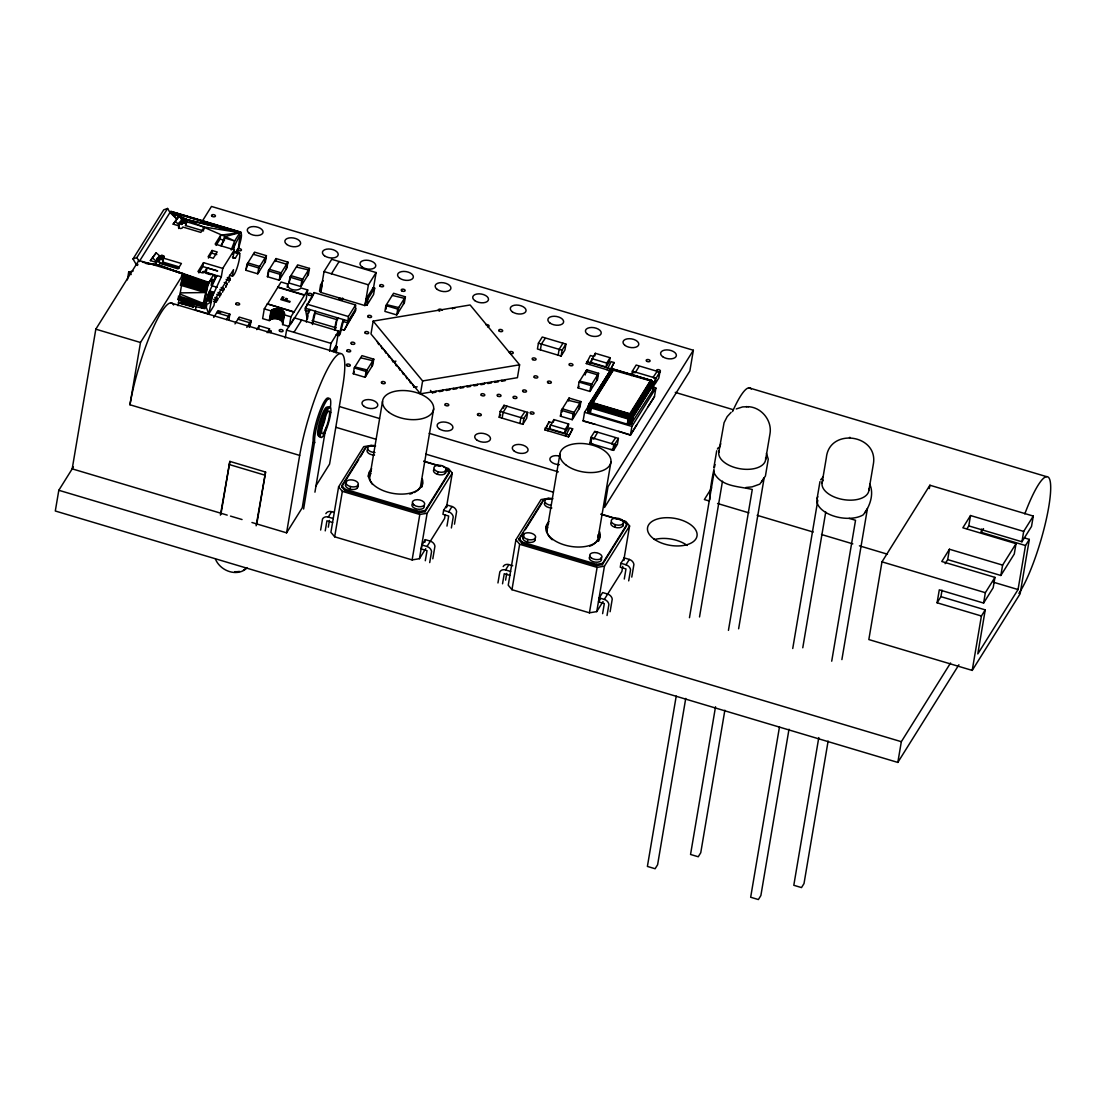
<?xml version="1.0" encoding="UTF-8"?>
<svg xmlns="http://www.w3.org/2000/svg" width="1106" height="1106" viewBox="0 0 1106 1106"><rect width="100%" height="100%" fill="white"/><g stroke="black" fill="none" stroke-linecap="round" stroke-linejoin="round"><path stroke-width="1.5" d="M214.274 280.025C206.269 276.182 205.785 302.837 203.075 306.777L201.845 307.993L203.504 308.021L203.283 303.39L207.43 285.044L213.596 274.634L215.642 275.518L214.274 280.025L211.163 279.099M307.219 319.205L305.284 308.187L314.09 292.592L355.579 304.966L348.362 316.51L347.851 322.924L344.201 330.238L340.994 329.284M627.143 424.11L629.577 414.114L650.397 380.782C654.793 379.524 654.268 388.261 652.734 390.335L631.014 424.096L627.143 424.11L590.286 413.105L588.157 411.93L587.742 410.036M653.591 385.206L653.079 382.814L650.397 380.782L611.162 369.625L588.516 406.026L591.157 407.962L628.014 418.967L631.885 418.967L653.826 383.893M652.734 390.335L653.66 382.953L650.397 380.782L650.936 380.257L651.641 381.363L630.475 414.639L592.069 403.414L591.613 402.543L612.6 369.321L613.526 369.777L592.705 403.109L590.286 413.105M653.162 381.957L653.701 384.072M269.297 320.602L270.942 310.869C274.385 306.943 285.21 308.837 284.256 314.837L290.906 316.828L294.03 311.837L267.403 303.887L264.279 308.878L262.634 318.611L269.297 320.602C272.74 316.675 283.565 318.556 282.611 324.57L289.26 326.56L290.906 316.828M632.12 423.28L632.964 416.948L630.434 413.962L592.927 402.722L589.733 403.317L588.42 405.625M652.886 389.976L651.904 388.095M653.466 382.427L652.637 388.828M653.743 383.312L631.941 418.358L628.139 418.358L589.166 406.206L589.235 404.036L592.927 402.722L590.825 406.51L589.65 412.884M651.171 381.128L651.047 380.298L614.065 369.252C611.95 368.022 607.153 373.787 610.678 370.123C615.627 369.694 613.291 368.713 610 370.455M203.559 230.933L185.504 225.541C188.048 223.108 182.158 221.642 181.813 224.435L178.412 223.426L182.504 219.472L178.978 216.375L173.158 224.145L179.103 225.914L178.674 228.513M240.997 232.343L170.711 211.536L176.518 218.767L169.951 212.49L167.6 208.453L136.881 257.56L139.232 261.597L170.352 211.91L186.209 219.486L186.167 221.656L204.209 227.034L239.878 232.661C244.136 232.523 238.702 246.209 238.066 250.841L240.03 235.205M73.383 466.967L58.812 490.276L55.3 511L897.823 762.421L958.916 664.747M178.066 305.74L183.485 273.763L138.817 260.435L95.821 329.173L72.194 468.861L227.214 515.12M127.37 279.859L128.683 272.076L133.149 271.039M251.947 522.502L286.578 532.829L299.671 455.409L129.955 404.768L140.49 342.501L183.485 273.763M155.877 264.97L156.305 262.371L150.361 260.601L156.181 252.832L159.693 255.915L155.476 262.122M156.748 260.214L159.015 260.892C155.6 255.845 165.969 253.205 163.37 258.099L181.412 263.491L178.052 268.869L160.011 263.477C159.181 266.394 153.872 264.776 156.762 261.528L179.131 268.205M159.015 260.892L160.398 255.887M159.734 259.786L160.564 255.763M159.9 259.647L160.785 255.652M160.121 259.537L161.034 255.569M160.37 259.454L161.31 255.514M160.647 259.412L161.614 255.486M160.951 259.385L161.932 255.5M161.269 259.385L162.25 255.527M163.37 260.518L161.905 259.481L162.568 255.597M162.209 259.578L162.872 255.68M162.499 259.689L163.149 255.804M162.748 259.827L163.412 255.942M179.117 266.892L162.706 261.998L163.633 256.094M163.149 260.159L163.812 256.26M163.951 256.44L162.706 261.998M181.813 224.435L182.476 220.55L185.048 219.071L239.878 232.661L234.652 240.956L231.237 249.984M182.531 223.329L183.195 219.444M182.711 223.205L183.361 219.306M182.919 223.094L183.582 219.195M183.167 223.011L183.831 219.112L170.352 211.91L239.878 232.661L225.14 236.518L186.209 219.486L185.559 223.371M183.444 222.956L184.108 219.057L170.352 211.91L185.67 219.237L185.006 223.122M183.748 222.928L184.412 219.029L170.352 211.91L185.366 219.14L184.702 223.025M184.066 222.928L184.73 219.043L170.352 211.91L185.048 219.071L184.384 222.97M185.296 223.232L185.96 219.347M185.78 223.536L186.43 219.638M185.504 225.541L186.61 219.804M186.167 224.062L186.748 219.983M186.181 224.421L186.859 220.357M203.781 229.633L204.209 227.034L200.85 232.412L182.808 227.02C182.462 229.813 176.573 228.348 179.103 225.914M196.135 306.058L195.472 309.957L208.785 313.924L213.942 305.671L215.048 299.187L233.518 269.643L232.426 276.127L229.467 275.242M198.886 272.919L202.868 266.56L203.518 262.661L222.748 268.399L234.375 249.832L215.145 244.094L220.702 235.191L239.878 232.661L186.209 219.486M202.868 266.56L217.661 270.97L206.988 267.859L206.075 273.306L210.638 274.675M208.453 258.085L211.605 253.053L212.034 250.454L217.218 252.002L213.278 258.292L208.108 256.744L212.034 250.454M206.905 288.168L203.532 307.924L201.845 307.993M206.366 306.044L204.486 302.436L208.785 313.924L212.283 296.615L221.324 276.832L216.887 275.518L208.274 294.058L205.011 308.712L178.481 302.726L193.757 306.459L189.541 304.122M212.076 279.942L211.149 285.389L216.887 275.518M216.071 245.435L220.053 239.09L220.702 235.191M224.712 239.103L225.14 236.518L234.652 240.956L224.297 237.873L221.283 245.878M214.854 297.473L217.813 298.357L216.278 302.228L213.403 301.371M217.481 300.307L217.813 298.357M221.324 276.832L222.748 268.399M219.403 297.238L220.924 293.38L217.965 292.496M220.606 295.316L220.924 293.38M222.513 292.247L224.048 288.389L221.089 287.505M223.716 290.325L224.048 288.389M227.172 283.399L225.638 287.256L227.172 283.399L224.214 282.514M233.905 249.016L234.831 243.569M228.762 282.279L230.283 278.408L227.324 277.523M234.375 249.832L232.937 258.265L235.384 258.14C244.772 240.472 237.002 275.2 232.426 276.127M229.965 280.357L230.283 278.408M228.859 320.007L229.841 314.173L218.006 310.634L213.762 317.436M245.919 270.279L246.901 264.431L254.587 252.154L266.422 255.693L265.426 261.528L257.753 273.804L245.919 270.279L247.868 262.896L259.703 266.435L258.873 268.233M257.753 273.804L258.735 267.97L266.422 255.693M258.707 272.27L258.099 272.767M250.094 326.464L251.076 320.629L239.242 317.09L234.997 323.892M220.412 515.133L229.854 461.396L265.578 472.055L256.661 524.783M220.937 514.124L229.854 461.396M264.472 263.062L266.062 256.716L265.343 257.878L253.509 254.339L254.228 253.191M258.749 328.371L259.177 325.772L269.532 328.869L268.882 332.754M267.403 276.694L268.399 270.846L276.071 258.569L287.906 262.108L286.924 267.942L279.237 280.219L267.403 276.694L268.371 275.159M267.348 304.219L281.09 282.016L287.74 284.007C286.786 290.021 297.611 291.901 301.053 287.989L307.717 289.966L293.975 312.169L267.403 303.887M275.588 261.486L276.071 258.569M269.767 320.035L271.412 310.302M270.431 319.537L272.076 309.804M271.274 319.136L272.919 309.404M272.242 318.846L273.887 309.113M279.237 280.219L280.233 274.385L287.906 262.108M270.735 332.616L271.053 330.666L270.099 332.215M273.334 318.666L274.979 308.933M280.205 278.684L279.597 279.182L281.187 272.85L269.352 269.311L267.763 275.657L268.481 274.509M274.495 318.597L276.141 308.878M275.712 318.666L277.357 308.933M276.929 318.846L278.574 309.113M285.97 269.477L287.56 263.131L286.841 264.293L275.007 260.753L275.726 259.606M278.118 319.136L279.763 309.404M279.237 319.523L280.883 309.804M280.26 320.021L281.906 310.288M281.145 320.588L282.79 310.855M287.187 287.256L287.74 284.007M281.892 321.21L283.537 311.491M282.445 321.887L284.09 312.155M288.97 282.998L289.952 277.164L297.638 264.887L309.473 268.412L308.477 274.26L300.804 286.537L288.97 282.998L290.919 275.629L302.754 279.168L301.758 285.002M282.79 322.579L284.449 312.846M282.611 324.57L284.588 313.537M296.56 267.071L308.505 269.947L307.523 275.795M285.224 338.09L286.578 330.113L294.251 317.837L338.63 331.081L335.934 347.049M256.136 525.792L265.578 472.055M300.804 286.537L301.786 280.703L309.473 268.412M307.717 289.966L306.072 299.698L290.823 324.058M307.427 318.901L307.952 315.818M312.445 324.542L315.639 311.27L314.989 312.307A3.926 0.719 -73.4 0 0 313.482 316.758L312.348 323.45M320.616 284.767L319.537 291.127L321.017 291.569L322.095 285.21L320.616 284.767L323.132 280.744M365.395 304.814L366.874 305.256L373.593 294.5L374.671 288.154L373.192 287.712L366.473 298.454L364.911 305.574L320.533 292.33L324.044 271.578L331.731 259.302L376.109 272.546L373.137 290.104M328.731 398.713A24.028 4.424 -73.4 0 0 319.358 412.455A24.028 4.424 -73.4 0 0 313.136 441.142L302.27 507.737L286.578 532.829M329.602 351.335L330.957 343.358L338.63 331.081M303.625 509.009L314.616 441.584A24.028 4.424 -73.4 0 1 323.643 406.096A24.028 4.424 -73.4 0 1 330.265 408.073M335.173 349.427L335.712 346.247L337.192 346.69L336.127 353.049M339.127 335.56L341.588 325.15A3.926 0.719 -73.4 0 1 343.095 320.699L343.745 319.662L340.192 333.791L339.127 335.56L336.169 334.676M314.934 492.17L325.869 427.524M344.201 330.238L355.524 310.648L355.579 304.966M320.643 530.05L322.51 519.004A5.793 4.728 32 0 1 328.261 517.041L333.335 518.548M325.233 530.866L326.934 520.788L332.657 522.502M353.284 373.759L354.266 367.925L361.952 355.648L373.787 359.174L372.791 365.021L365.118 377.298L353.284 373.759L354.349 371.575M364.911 305.574L368.422 284.823L376.109 272.546M355.123 367.04L367.068 369.929L366.072 375.764M328.302 527.189L329.436 520.47M366.874 305.256L367.952 298.897L374.671 288.154M374.367 446.409L371.077 445.428L363.75 446.644L338.602 486.834L330.915 532.276L334.662 536.797L412.123 559.913L419.45 558.696L425.741 548.645M360.874 357.832L372.819 360.708L371.837 366.556M372.653 290.892L373.192 287.712M446.23 469.442L446.437 468.17L449.423 471.778L449.216 473.05L425.036 511.705L419.188 512.686L344.657 490.442L341.685 486.847L341.892 485.562L366.072 446.907L371.906 445.939M334.662 536.797L342.348 491.354L338.602 486.834M344.657 490.442L344.878 489.17L341.892 485.562M345.487 485.23L346.772 481.013A6.263 3.429 9.6 0 1 353.768 480.253A6.263 3.429 9.6 0 1 358.33 484.138L357.044 488.354A6.263 3.429 9.6 0 1 350.049 489.129A6.263 3.429 9.6 0 1 345.487 485.23L346.247 481.635M373.164 321.113L370.98 333.984L420.446 393.819L517.428 377.685L519.599 364.814L470.133 304.98L373.164 321.113L422.616 380.948L420.446 393.819M365.118 377.298L366.1 371.464L373.787 359.174M350.049 489.129L350.491 486.529A6.263 3.429 9.6 0 1 345.915 482.645M377.16 341.464L378.764 344.574L378.929 343.607M385.883 305.56L384.902 311.408L396.736 314.934L404.409 302.657L405.404 296.823L393.57 293.284L385.883 305.56L397.718 309.099L405.404 296.823M385.966 309.224L386.478 306.196M386.741 304.675L398.685 307.565L397.69 313.399M380.699 345.736L382.303 348.846L382.469 347.878M366.072 446.907L360.487 456.778M392.492 295.468L404.437 298.357L403.455 304.191M384.238 350.008L385.828 353.118L385.994 352.15M387.764 354.293L389.367 357.39L389.533 356.422M396.736 314.934L397.718 309.099M382.538 401.354L369.763 476.893A25.853 14.115 9.6 0 0 372.515 484.442M391.303 358.565L392.906 361.676L395.948 361.164M392.906 361.676L393.059 360.694M394.828 362.837L396.432 365.948L396.598 364.966M398.367 367.109L399.971 370.22L400.137 369.252M401.893 371.381L403.496 374.492L403.662 373.524M405.432 375.653L407.036 378.764L407.202 377.796M408.957 379.925L410.561 383.035L410.727 382.068M412.497 384.211L414.1 387.321L417.142 386.81M414.1 387.321L414.266 386.34M436.027 391.234L435.861 392.201L432.405 392.782L432.57 391.8M433.663 408.847L420.874 484.4A25.853 14.115 9.6 0 1 420.266 486.792M439.497 390.653L439.331 391.621L442.787 391.054L442.953 390.072M419.188 512.686L419.395 511.401L425.243 510.433L449.423 471.778M412.123 559.913L419.81 514.47L427.137 513.253L452.271 473.064L448.538 468.543L443.589 467.064M425.036 511.705L425.243 510.433M446.423 389.506L446.257 390.473L449.727 389.893L449.879 388.925M419.45 558.696L427.137 513.253M432.805 558.82L434.935 546.198A5.793 4.728 32 0 0 430.358 541.152L425.298 539.645L421.953 544.995L421.275 548.949L427.013 550.65L425.298 560.742M424.856 542.272L425.298 539.645M437.437 474.322L437.865 471.737M453.349 388.344L453.184 389.326L456.654 388.745L456.806 387.764M429.709 562.595L431.575 551.562A5.793 4.728 32 0 0 427.013 546.502L421.953 544.995M445.428 473.257L445.87 470.658M460.276 387.197L460.11 388.165L463.58 387.584L463.746 386.616M454.469 524.175L456.598 511.566A5.793 4.728 32 0 0 452.022 506.507L446.962 505L443.617 510.364L442.939 514.304L448.677 516.018L446.962 526.097M445.151 515.133L444.584 518.507L427.013 546.502M446.575 506.728L452.271 473.064M446.52 507.64L446.962 505M467.202 386.035L467.036 387.017L470.506 386.436L470.672 385.469M474.128 384.888L473.962 385.856L477.433 385.289L477.598 384.307M451.372 527.963L453.239 516.917A5.793 4.728 32 0 0 448.677 511.871L443.617 510.364M481.055 383.741L480.889 384.708L484.359 384.128L484.525 383.16M487.981 382.579L487.815 383.561L491.285 382.98L491.451 382.012M494.907 381.432L494.741 382.4L498.212 381.833L498.377 380.851M501.834 380.284L501.668 381.252L505.138 380.671L505.304 379.704M499.193 417.266L500.175 411.432L504.018 405.294L527.686 412.358L526.691 418.192L522.861 424.331L499.193 417.266L500.728 414.819M503.52 408.211L504.018 405.294M502.152 418.151L503.133 412.317L506.977 406.179M519.903 423.446L520.885 417.612L524.617 412.123M522.861 424.331L523.843 418.497L527.686 412.358M497.949 582.959L499.815 571.926A5.793 4.728 32 0 1 505.58 569.949L510.64 571.47M538.415 343.164L537.433 348.998L561.101 356.063L564.945 349.925L565.926 344.09L542.258 337.026L538.415 343.164L562.083 350.229L565.926 344.09M540.392 349.883L541.373 344.049L545.106 338.547M502.539 583.788L504.253 573.71L509.977 575.41M505.608 580.111L506.742 573.392M551.687 499.318L548.382 498.336L541.055 499.553L515.921 539.742L508.235 585.185L511.967 589.705L589.429 612.821L596.77 611.604L603.047 601.553M620.507 520.124L623.756 521.092L626.743 524.7L626.521 525.972L602.341 564.627L596.493 565.595L521.963 543.35L518.99 539.756L519.212 538.484L543.392 499.815L549.226 498.847M511.967 589.705L519.654 544.263L515.921 539.742M521.963 543.35L522.184 542.078L519.212 538.484M522.792 538.152L524.078 533.922A6.263 3.429 9.6 0 1 531.074 533.161A6.263 3.429 9.6 0 1 535.636 537.046L534.35 541.276A6.263 3.429 9.6 0 1 527.355 542.037A6.263 3.429 9.6 0 1 522.792 538.152L523.567 534.544M565.539 436.027L569.701 427.939L572.659 428.824L568.498 436.911L544.829 429.847L548.991 421.759L551.949 422.644M558.143 355.178L559.124 349.344L562.968 343.206M527.355 542.037L527.797 539.438A6.263 3.429 9.6 0 1 523.235 535.553M548.659 423.709L548.991 421.759M547.788 430.732L553.843 419.575L568.636 423.999L567.986 427.884L564.627 433.262L549.834 428.838L550.484 424.953L565.277 429.363L568.636 423.999M561.101 356.063L562.083 350.229M553.415 422.174L553.843 419.575M543.17 501.101L543.392 499.815M560.396 416.16L561.392 410.326L569.065 398.049L580.899 401.589L579.917 407.423L572.231 419.699L560.396 416.16L561.364 414.626M561.724 412.469L562.346 408.791L574.18 412.331L573.198 418.165M568 400.234L579.945 403.123L578.95 408.957M568.581 400.966L569.065 398.049M547.069 529.815L559.857 454.262M564.627 433.262L565.277 429.363M568.498 436.911L572.659 428.824M572.231 419.699L573.226 413.865L580.899 401.589M578.079 387.902L579.074 382.068L586.747 369.791L598.581 373.316L597.599 379.151L589.913 391.441L578.079 387.902L579.046 386.367M579.917 381.183L591.862 384.059L590.88 389.893M606.987 369.75L611.148 361.676L614.106 362.547L609.945 370.634L586.277 363.57L590.438 355.496L593.397 356.367M585.171 375.003L585.793 371.326L597.627 374.851L596.632 380.685M586.249 372.708L586.747 369.791M589.235 364.455L595.305 353.312L610.097 357.722L609.434 361.607L606.074 366.985L591.281 362.574L591.945 358.676L606.738 363.086L610.097 357.722M594.351 396.681L584.562 412.303L583.083 421.068L594.973 424.275M594.862 355.897L595.305 353.312M589.913 391.441L590.908 385.593L598.581 373.316M587.562 410.768L589.028 403.842L610.954 369.639M587.645 411.155L588.931 404.893L592.927 402.722L590.286 406.248L589.069 412.607M587.839 411.543L589.125 405.266L592.927 402.722L589.802 405.943L588.572 412.275M588.157 411.93L589.415 405.612L592.927 402.722L589.857 403.04L588.461 405.252M589.913 443.299L590.894 437.464L594.738 431.326L618.406 438.391L617.425 444.225L613.581 450.363L589.913 443.299L591.447 440.852M592.871 444.183L590.756 442.87L591.53 438.335L593.742 438.999L597.696 432.211L595.374 432.197M606.074 366.985L606.738 363.086M614.106 362.547L610.706 369.404M610.623 449.478L612.945 449.492L616.014 444.584M598.194 537.309L610.968 461.769M612.945 449.492L613.719 444.958L611.604 443.644L615.337 438.156M613.581 450.363L614.563 444.529L618.406 438.391M618.641 431.34L630.42 435.197L636.835 424.704M596.493 565.595L596.715 564.323L602.563 563.355L626.743 524.7M589.429 612.821L597.116 567.378L604.443 566.161L629.591 525.972L625.844 521.451L601.125 514.069M631.609 375.57L632.356 371.187L636.185 365.049L659.853 372.114L658.872 377.948L655.029 384.086L656.024 378.252L659.853 372.114M632.466 375.086L632.978 372.058L635.203 372.722L639.033 366.584M602.341 564.627L602.563 563.355M627.821 424.275C627.42 412.621 634.429 409.773 631.858 423.598M596.77 611.604L604.443 566.161M628.512 424.372L629.798 413.727L632.356 417.501L631.485 423.875M602.618 613.65L604.318 603.572L598.595 601.858L599.258 597.904L602.618 592.553L607.678 594.06A5.793 4.728 32 0 1 612.24 599.12L610.111 611.729M629.19 424.4L629.798 413.727L631.913 417.722L631.014 424.096M629.853 424.372L630.821 417.971L629.798 413.727L631.402 417.874L630.461 424.262M614.742 527.244L615.185 524.645M630.42 435.197L631.899 426.432L655.899 388.068L652.637 387.086M607.028 615.503L608.894 604.47A5.793 4.728 32 0 0 604.318 599.424L599.258 597.904M622.747 526.166L623.176 523.58M623.535 522.364L623.756 521.092M631.775 577.097L633.904 564.475A5.793 4.728 32 0 0 629.342 559.429L624.282 557.922L620.922 563.272L620.259 567.226L625.982 568.926L624.282 579.019M648.116 406.662L654.42 396.819L655.899 388.068M622.747 566.369L621.904 571.415L604.318 599.424M623.895 559.636L629.591 525.972M623.825 560.548L624.282 557.922M654.406 383.229L655.167 378.681L653.065 377.367L656.784 371.879M658.499 375.57L659.01 372.542M628.692 580.871L630.558 569.839A5.793 4.728 32 0 0 625.982 564.779L620.922 563.272M693.365 350.256L689.854 371.008L604.512 507.46L608.024 486.695L693.365 350.256L211.481 206.449L201.499 222.417M713.854 467.658L716.716 450.778M676.222 696.075L647.397 866.427L655.111 868.735L657.614 864.74L685.734 698.425M689.467 617.701L714.255 471.184M718.748 452.534L724.071 422.686L727.167 416.644L731.135 412.331M699.517 616.954L722.481 481.193M715.527 706.775L690.545 854.468L698.245 856.763L700.748 852.767L724.859 710.232M728.439 630.379L752.274 489.474C739.306 486.184 721.762 487.055 714.365 473.354M765.656 459.419L769.997 433.746C772.278 420.557 761.426 407.119 748.043 406.69M738.628 628.789L764.177 477.764L761.675 481.76M817.113 498.474L819.975 481.594M779.481 726.891L750.67 897.243L758.37 899.551L760.873 895.556L789.007 729.241M792.739 648.517L817.804 500.299M822.007 483.35L826.348 457.677C829.376 427.151 879.146 434.409 873.27 464.561L868.915 490.235M802.776 647.77L825.74 512.009M818.786 737.591L793.804 885.284L801.504 887.579L804.007 883.583L828.118 741.048M831.712 661.194L855.532 520.29L849.132 518.382M841.887 659.605L867.436 508.58L864.933 512.576M967.073 528.627L968.773 525.889L1021.944 541.76L1031.525 526.442L1033.281 516.073L929.897 485.23L881.98 561.848L868.832 639.558L972.215 670.402L1020.133 593.784L1029.327 539.396L1024.405 537.917M929.317 488.603L929.897 485.23M897.823 762.421L901.335 741.697L950.566 662.978M937.1 602.784L940.943 596.659L985.239 609.876L981.409 616.001L937.1 602.784L939.298 589.83L983.607 603.06L993.188 587.728L994.944 577.373L941.773 561.502L949.432 549.24L1002.603 565.111L1016.027 543.654L962.856 527.797L970.529 515.534L1023.686 531.405L1033.281 516.073M940.943 596.659L942.035 590.175M945.132 563.687L947.69 559.608L949.432 549.24M968.773 525.889L970.529 515.534M1029.327 539.396L1025.497 545.521L981.188 532.304L981.741 529.055M972.215 670.402L981.409 616.001M983.607 603.06L985.349 592.692L994.944 577.373M985.239 609.876L977.801 653.909L1018.045 589.553L1025.497 545.521M947.69 559.608L1000.847 575.479L1002.603 565.111M1016.027 543.654L1014.271 554.023L1000.847 575.479M1021.944 541.76L1023.686 531.405M237.14 252.223L237.61 249.486L236.56 252.555M334.537 330.03L335.671 323.381A3.926 0.719 -73.4 0 1 337.178 318.929L337.828 317.892L337.496 319.841L315.307 313.219M206.435 300.403L210.873 301.731C205.73 306.569 203.946 302.56 202.896 308.173M334.966 330.141L336.749 321.169M609.489 371.63L609.89 370.593M613.028 369.874C614.784 368.685 610.222 368.948 610.332 371.132L611.01 370.427L609.641 371.091M308.38 313.537L308.906 312.224M357.556 487.732L357.888 486.737A6.263 3.429 9.6 0 0 357.68 485.81M534.875 540.654L535.207 539.645A6.263 3.429 9.6 0 0 535 538.733M236.615 252.389L237.61 249.486M312.957 295.896L314.09 292.592M193.398 306.832L193.826 304.191M232.675 248.836L239.988 235.315M137.462 265.454L137.904 264.293M612.392 369.833C614.272 368.837 612.503 369.169 611.203 369.971M589.401 403.4L589.484 404.713L591.599 406.054L631.332 417.197L632.77 416.34L653.37 383.409L652.803 381.805L650.397 380.782L653.024 381.764L653.784 384.473M306.307 322.053L307.565 315.003A3.926 0.719 -73.4 0 1 309.072 310.551L309.721 309.5L309.39 311.45L304.952 310.122M611.77 369.874L613.388 369.114M156.305 262.371L156.264 264.541M136.439 264.859L133.01 258.956L163.729 209.836L167.6 208.453M150.361 260.601L156.181 252.832M173.158 224.145L178.978 216.375M178.273 225.665L182.504 219.472M203.518 262.661L197.96 271.564L202.398 272.892L203.241 271.537L213.596 274.634M224.297 237.873L225.14 236.518M203.808 272.947L206.988 267.859M220.993 245.477L224.172 240.389M202.633 308.159L204.665 304.897M203.117 308.173L205.163 304.924M203.297 308.145L205.564 304.662M226.412 319.648L229.841 314.173M229.495 315.196L228.776 316.344L216.942 312.818L217.661 311.671L220.619 312.556M238.896 318.127L238.177 319.275L250.011 322.8L250.73 321.652L249.237 327.348M246.832 327.417L251.076 320.629M256.786 329.616L259.177 325.772M267.14 332.699L269.532 328.869M306.984 305.45L305.284 308.187L348.183 320.989L355.856 308.698M308.698 302.726L312.113 297.265M293.975 332.325L301.648 320.049M331.441 273.79L339.127 261.5M320.533 292.33L321.017 291.569M355.524 310.648L347.851 322.924L343.413 321.597M332.353 351.611L335.712 346.247M333.832 352.054L337.192 346.69M315.611 486.405L329.574 464.105L342.666 386.685A70.342 12.954 -73.4 0 0 330.998 362.948A70.342 12.954 -73.4 0 0 299.671 455.409M341.685 486.847L358.703 459.64M328.261 517.041L331.62 511.677L334.15 512.437M448.677 511.871L452.022 506.507M544.829 429.847L547.124 426.169M586.277 363.57L587.811 361.123M596.12 393.833L597.904 390.985M600.572 386.727L603.24 382.469M605.01 379.621L607.678 375.363M518.99 539.756L523.47 532.594M525.267 529.733L542.272 502.525M505.58 569.949L508.926 564.599L512.728 565.733M654.476 396.501L630.475 434.865L583.139 420.736M598.595 601.858L600.268 599.175M625.982 564.779L629.342 559.429M711.642 487.912L704.356 499.553L709.305 501.032M981.188 532.304L983.497 528.627M232.467 254.421L234.652 251.477L235.274 252.749M717.421 449.008L718.554 447.363M820.68 479.824L823.362 476.686M357.998 485.147L357.487 485.769A6.263 3.429 9.6 0 1 350.491 486.529M535.304 538.055L534.792 538.677A6.263 3.429 9.6 0 1 527.797 539.438M610.664 369.86L589.775 403.897L591.793 405.39L628.664 416.395L631.623 416.395L653.217 382.261L651.614 380.851L613.733 369.501L614.314 370.123M156.693 258.832L159.693 255.915M611.397 369.445L590.383 402.778L591.24 404.423L631.36 415.745L652.623 381.307M611.895 369.363L590.977 402.598L591.641 403.884L631.042 415.137L652.194 381.791C650.204 379.068 651.793 381.681 653.743 383.505M610.553 369.943L612.13 369.252M736.25 408.957L742.679 406.897L748.486 406.704M133.01 258.956L136.881 257.56M611.314 369.473L612.406 369.169M610.968 369.75L613.733 369.598M422.616 380.948L519.599 364.814M612.06 369.197L612.987 369.224M611.729 369.349L613.222 369.21M745.845 487.511L752.135 486.861L759.836 484.124L765.421 476.036L768.269 459.142L766.444 453.377M180.513 292.896L205.135 292.537L180.306 285.127M746.191 406.621L746.965 406.649M849.463 437.437L850.224 437.464M180.9 218.974L183.831 219.112M612.696 369.238L613.457 369.224M613.498 369.445L592.498 403.026L630.24 414.114L650.715 380.533M156.803 264.79L142.384 262.163M145.467 263.269L157.107 264.887M145.577 263.297L157.425 264.942L208.329 283.095L183.499 275.684M613.222 369.266L651.13 380.464M171.029 211.357L240.804 232.122M170.711 211.536L241.122 232.758M234.555 231.389L239.518 232.882M748.969 387.833L1046.705 476.686M181.633 220.301L182.476 220.55M220.053 239.09L224.49 240.403M324.044 271.578L368.422 284.823M234.652 251.477L239.338 252.818M234.334 251.656L239.532 253.039M235.219 252.14L239.656 253.468M233.974 252.044L238.412 253.371M632.356 371.187L656.024 378.252M586.609 361.634L610.277 368.685M232.426 257.256L235.384 258.14M366.473 298.454L367.952 298.897M211.605 253.053L216.776 254.587M289.952 277.164L301.786 280.703M246.901 264.431L258.735 267.97M268.399 270.846L280.233 274.385M675.268 392.381L733.126 409.649M277.965 287.007L304.592 294.956M277.91 287.339L304.537 295.274M158.835 256.758L159.665 257.007M579.074 382.068L590.908 385.593M206.283 272.726L215.642 275.518M213.679 275.574L216.721 276.486M226.136 279.445L229.094 280.33M306.874 304.136L348.362 316.51M181.398 276.099L207.887 284.007M212.684 286.012L217.122 287.339M182.601 277.634L207.43 285.044M219.887 289.426L222.845 290.297M182.144 278.781L206.974 286.191M181.716 280.012L206.546 287.422M181.301 281.297L206.131 288.707M312.044 320.643L336.169 327.846M180.928 282.597L205.757 290.007M209.628 290.961L214.066 292.288M209.186 291.873L213.624 293.201M216.776 294.403L219.735 295.288M180.582 283.883L205.412 291.293M264.279 308.878L270.942 310.869M208.73 292.91L213.168 294.237M208.274 294.058L212.711 295.385M207.845 295.288L212.283 296.615M207.43 296.574L211.868 297.901M213.652 299.394L216.61 300.279M207.043 297.873L211.481 299.201M206.711 299.159L211.149 300.486M584.562 412.303L631.899 426.432M178.453 295.979L203.283 303.39L180.292 294.168M561.392 410.326L573.226 413.865M178.301 297.044L203.117 304.454M203.559 304.827L206.781 305.795M203.255 305.09L206.615 305.961M286.578 330.113L330.957 343.358M178.204 297.984L203.034 305.394M178.19 298.758L203.02 306.168M178.246 299.367L203.075 306.777M180.997 302.643L193.757 306.459M178.481 302.726L193.094 307.026M170.711 302.906L340.427 353.547M590.894 437.464L614.563 444.529M354.266 367.925L366.1 371.464M500.175 411.432L523.843 418.497M545.147 427.898L568.816 434.962M993.437 582.212L1018.045 589.553M717.559 503.493L748.9 512.852M757.14 515.313L813.228 532.041M821.482 534.502L852.823 543.862M859.417 545.825L887.454 554.203M881.98 561.848L985.349 592.692M95.821 329.173L140.49 342.501M339.763 406.649L379.496 418.51M429.183 433.331L558.336 471.875M336.252 427.4L375.999 439.262M425.672 454.082L553.18 492.142M423.805 461.161L440.299 466.082M423.75 461.409L439.953 466.234M601.07 514.318L617.272 519.156M313.357 442.22L314.851 442.663M344.878 489.17L419.395 511.401M522.184 542.078L596.715 564.323M342.348 491.354L419.81 514.47M519.654 544.263L597.116 567.378M228.983 464.451L264.707 475.11M230.504 516.101L242.048 519.543M58.812 490.276L901.335 741.697M205.91 272.615L203.241 271.537M208.758 282.348L158.061 264.984L208.329 283.095L157.757 264.984M650.784 380.312L653.287 382.095M192.845 305.311L178.066 299.463L192.762 305.284M651.254 380.367L651.724 380.934L650.397 380.782L652.001 380.837L651.766 381.805M178.135 299.519L191.946 305.339L192.831 306.998M651.766 381.335L653.535 382.773M183.942 301.012L186.748 302.56M651.531 380.505L652.789 381.888M175.619 221.739L179.131 224.836M152.822 258.196L156.333 261.293M128.683 272.076L131.185 274.565M653.231 382.745L653.563 384.003L631.913 417.722L628.277 417.722L591.42 406.718L588.848 404.52M430.455 390.432L432.405 392.782M447.225 470.644L449.216 473.05M869.703 484.193C874.445 493.926 869.648 507.281 863.095 514.94A26.171 14.295 9.6 0 1 830.965 515.05A26.171 14.295 9.6 0 1 817.832 496.718M1024.82 513.875A64.286 11.834 -73.4 0 1 1050.465 493.4A64.286 11.834 -73.4 0 1 1018.903 593.355M709.762 499.829A64.286 11.834 -73.4 0 1 714.006 469.207M714.352 467.686A64.286 11.834 -73.4 0 1 715.07 464.575M719.785 446.935A64.286 11.834 -73.4 0 1 720.753 443.727M732.545 411.57A64.286 11.834 -73.4 0 1 751.181 389.049M868.874 488.52A23.724 12.954 9.6 0 1 842.717 499.47A23.724 12.954 9.6 0 1 823.127 480.128M765.615 457.704A23.724 12.954 9.6 0 1 740.979 468.903A23.724 12.954 9.6 0 1 719.107 450.889M238.149 248.753A1.991 1.092 9.6 0 1 241.302 249.527A1.991 1.092 9.6 0 1 239.546 250.841A1.991 1.092 9.6 0 1 237.596 249.168M342.431 298.053A1.991 1.092 9.6 0 1 342.293 299.588A1.991 1.092 9.6 0 1 339.501 299.187A1.991 1.092 9.6 0 1 339.653 297.652M439.69 311.215A1.991 1.092 9.6 0 1 438.985 309.265A1.991 1.092 9.6 0 1 442.234 310.247M485.797 324.735A1.991 1.092 9.6 0 1 488.88 325.427A1.991 1.092 9.6 0 1 487.525 326.837M452.548 308.961A1.991 1.092 9.6 0 1 455.091 307.993M559.401 464.631A7.977 4.355 9.6 0 1 549.862 458.976A7.977 4.355 9.6 0 1 560.189 456.239M503.175 566.562A5.793 4.728 32 0 1 508.926 564.599M622.595 523.511A6.263 3.429 9.6 0 1 617.134 527.742A6.263 3.429 9.6 0 1 611.134 522.364M600.917 557.797A6.263 3.429 9.6 0 1 595.069 562.125A6.263 3.429 9.6 0 1 590.189 556.221M523.014 537.281A6.263 3.429 9.6 0 1 523.636 536.521M550.664 505.262A6.263 3.429 9.6 0 1 544.885 500.506A6.263 3.429 9.6 0 1 552.903 498.792M599.521 531.557A27.415 14.972 9.6 0 1 569.203 546.115A27.415 14.972 9.6 0 1 548.991 521.673M551.839 507.986A6.263 3.429 9.6 0 1 544.636 502.691M545.756 528.309A27.415 14.972 9.6 0 1 548.659 523.65M599.189 533.534A27.415 14.972 9.6 0 1 598.457 541.263M598.042 534.806A25.853 14.115 9.6 0 1 589.775 546.17M552.198 539.742A25.853 14.115 9.6 0 1 547.594 533.59M547.235 532.318A25.853 14.115 9.6 0 1 547.691 527.424M325.855 513.654A5.793 4.728 32 0 1 331.62 511.677M445.276 470.603A6.263 3.429 9.6 0 1 439.815 474.833A6.263 3.429 9.6 0 1 433.829 469.442M424.151 505.788A6.263 3.429 9.6 0 1 416.948 509.064A6.263 3.429 9.6 0 1 412.87 503.299M345.694 484.373A6.263 3.429 9.6 0 1 346.33 483.612M374.962 452.478A6.263 3.429 9.6 0 1 367.469 448.027A6.263 3.429 9.6 0 1 375.584 445.884M422.202 478.649A27.415 14.972 9.6 0 1 391.883 493.193A27.415 14.972 9.6 0 1 371.685 468.75M374.519 455.078A6.263 3.429 9.6 0 1 368.118 452.893A6.263 3.429 9.6 0 1 368.022 449.05M368.215 476.672A27.415 14.972 9.6 0 1 371.353 470.727M421.87 480.626A27.415 14.972 9.6 0 1 421.773 487.165M419.672 487.912A25.853 14.115 9.6 0 1 414.045 492.571M412.455 493.248A25.853 14.115 9.6 0 1 409.828 494.106M369.971 475.691A25.853 14.115 9.6 0 1 370.98 473.382M129.955 404.768A70.342 12.954 -73.4 0 1 152.31 329.878A70.342 12.954 -73.4 0 1 173.601 305.021M320.408 436.856A15.802 2.917 -73.4 0 1 321.473 420.722A15.802 2.917 -73.4 0 1 329.27 407.644M319.122 435.598A14.945 2.751 -73.4 0 1 319.579 422.229A14.945 2.751 -73.4 0 1 326.989 407.188M325.593 415.856A9.055 1.673 -73.4 0 1 321.141 429.335M246.417 568.401A18.968 15.498 32 0 1 215.476 559.166M246.901 567.627A18.968 15.498 32 0 1 243.514 570.019M239.394 571.401A18.968 15.498 32 0 1 234.818 571.691M654.697 539.493A25.092 13.701 9.6 0 1 687.227 545.465M330.763 412.538L330.252 415.87A15.802 2.917 -73.4 0 1 321.293 437.547A15.802 2.917 -73.4 0 1 324.68 416.077A15.802 2.917 -73.4 0 1 330.763 412.538M282.459 296.892L280.786 299.574L289.661 302.228L290.145 301.454L286.44 300.348L287.408 298.814L285.929 298.371L284.961 299.92L282.749 299.256L283.938 297.334L282.459 296.892M441.971 465.709L440.686 465.391A6.263 3.429 9.6 0 0 434.05 468.903A6.263 3.429 9.6 0 0 443.561 472.027A6.263 3.429 9.6 0 0 443.686 466.373L441.971 465.709M619.277 518.617L617.991 518.299A6.263 3.429 9.6 0 0 611.369 521.811A6.263 3.429 9.6 0 0 620.881 524.935A6.263 3.429 9.6 0 0 621.005 519.295L619.277 518.617M347.256 351.362A1.991 1.092 9.6 0 0 350.602 351.362A1.991 1.092 9.6 0 0 348.307 349.676A1.991 1.092 9.6 0 0 347.256 351.362M351.39 343.828A1.991 1.092 9.6 0 0 354.736 343.828A1.991 1.092 9.6 0 0 352.441 342.141A1.991 1.092 9.6 0 0 351.39 343.828M497.589 396.017A1.991 1.092 9.6 0 0 500.935 396.017A1.991 1.092 9.6 0 0 498.64 394.33A1.991 1.092 9.6 0 0 497.589 396.017M481.373 395.367A1.991 1.092 9.6 0 0 484.718 395.367A1.991 1.092 9.6 0 0 482.423 393.681A1.991 1.092 9.6 0 0 481.373 395.367M532.636 359.588A1.991 1.092 9.6 0 0 535.981 359.588A1.991 1.092 9.6 0 0 533.7 357.902A1.991 1.092 9.6 0 0 532.636 359.588M499.262 331.123A1.991 1.092 9.6 0 0 502.608 331.123A1.991 1.092 9.6 0 0 500.313 329.436A1.991 1.092 9.6 0 0 499.262 331.123M509.852 353.16A1.991 1.092 9.6 0 0 513.198 353.16A1.991 1.092 9.6 0 0 510.917 351.473A1.991 1.092 9.6 0 0 509.852 353.16M656.978 371.284A1.991 1.092 9.6 0 0 660.323 371.27A1.991 1.092 9.6 0 0 658.042 369.598A1.991 1.092 9.6 0 0 656.978 371.284M646.664 361.192A1.991 1.092 9.6 0 0 650.01 361.192A1.991 1.092 9.6 0 0 647.729 359.505A1.991 1.092 9.6 0 0 646.664 361.192M381.833 383.201A1.991 1.092 9.6 0 0 385.178 383.188A1.991 1.092 9.6 0 0 382.883 381.501A1.991 1.092 9.6 0 0 381.833 383.201M445.359 405.321A1.991 1.092 9.6 0 0 448.704 405.321A1.991 1.092 9.6 0 0 446.409 403.635A1.991 1.092 9.6 0 0 445.359 405.321M401.713 290.823A1.991 1.092 9.6 0 0 405.059 290.823A1.991 1.092 9.6 0 0 402.764 289.136A1.991 1.092 9.6 0 0 401.713 290.823M368.16 317.007A1.991 1.092 9.6 0 0 371.505 317.007A1.991 1.092 9.6 0 0 369.224 315.321A1.991 1.092 9.6 0 0 368.16 317.007M212.02 216.278A1.991 1.092 9.6 0 0 215.366 216.278A1.991 1.092 9.6 0 0 213.085 214.592A1.991 1.092 9.6 0 0 212.02 216.278M569.535 365.243A1.991 1.092 9.6 0 0 572.88 365.229A1.991 1.092 9.6 0 0 570.585 363.542A1.991 1.092 9.6 0 0 569.535 365.243M530.604 413.589A1.991 1.092 9.6 0 0 533.949 413.589A1.991 1.092 9.6 0 0 531.654 411.902A1.991 1.092 9.6 0 0 530.604 413.589M279.666 331.192A1.991 1.092 9.6 0 0 283.012 331.192A1.991 1.092 9.6 0 0 280.717 329.505A1.991 1.092 9.6 0 0 279.666 331.192M547.926 382.759A1.991 1.092 9.6 0 0 551.272 382.745A1.991 1.092 9.6 0 0 548.977 381.072A1.991 1.092 9.6 0 0 547.926 382.759M236.228 304.468A1.991 1.092 9.6 0 0 239.573 304.468A1.991 1.092 9.6 0 0 237.292 302.781A1.991 1.092 9.6 0 0 236.228 304.468M513.516 397.994A1.991 1.092 9.6 0 0 516.861 397.994A1.991 1.092 9.6 0 0 514.567 396.307A1.991 1.092 9.6 0 0 513.516 397.994M523.083 391.593A1.991 1.092 9.6 0 0 526.428 391.593A1.991 1.092 9.6 0 0 524.133 389.906A1.991 1.092 9.6 0 0 523.083 391.593M365.298 333.196A1.991 1.092 9.6 0 0 368.644 333.196A1.991 1.092 9.6 0 0 366.363 331.51A1.991 1.092 9.6 0 0 365.298 333.196M308.615 294.956A1.991 1.092 9.6 0 0 311.961 294.956A1.991 1.092 9.6 0 0 309.666 293.27A1.991 1.092 9.6 0 0 308.615 294.956M346.897 365.699A1.991 1.092 9.6 0 0 350.243 365.685A1.991 1.092 9.6 0 0 347.948 363.998A1.991 1.092 9.6 0 0 346.897 365.699M477.903 415.22A1.991 1.092 9.6 0 0 481.248 415.22A1.991 1.092 9.6 0 0 478.967 413.533A1.991 1.092 9.6 0 0 477.903 415.22M534.378 377.492A1.991 1.092 9.6 0 0 537.723 377.492A1.991 1.092 9.6 0 0 535.428 375.805A1.991 1.092 9.6 0 0 534.378 377.492M380.174 286.274A1.991 1.092 9.6 0 0 383.519 286.274A1.991 1.092 9.6 0 0 381.238 284.588A1.991 1.092 9.6 0 0 380.174 286.274M249.306 233.311A7.977 4.355 9.6 0 0 262.689 233.297A7.977 4.355 9.6 0 0 253.523 226.564A7.977 4.355 9.6 0 0 249.306 233.311M286.883 244.523A7.977 4.355 9.6 0 0 300.265 244.509A7.977 4.355 9.6 0 0 291.099 237.776A7.977 4.355 9.6 0 0 286.883 244.523M324.445 255.735A7.977 4.355 9.6 0 0 337.842 255.721A7.977 4.355 9.6 0 0 328.676 248.988A7.977 4.355 9.6 0 0 324.445 255.735M362.021 266.947A7.977 4.355 9.6 0 0 375.404 266.933A7.977 4.355 9.6 0 0 366.252 260.2A7.977 4.355 9.6 0 0 362.021 266.947M399.598 278.159A7.977 4.355 9.6 0 0 412.98 278.145A7.977 4.355 9.6 0 0 403.828 271.412A7.977 4.355 9.6 0 0 399.598 278.159M437.174 289.371A7.977 4.355 9.6 0 0 450.557 289.357A7.977 4.355 9.6 0 0 441.391 282.624A7.977 4.355 9.6 0 0 437.174 289.371M474.75 300.583A7.977 4.355 9.6 0 0 488.133 300.569A7.977 4.355 9.6 0 0 478.967 293.837A7.977 4.355 9.6 0 0 474.75 300.583M512.313 311.795A7.977 4.355 9.6 0 0 525.696 311.781A7.977 4.355 9.6 0 0 516.543 305.049A7.977 4.355 9.6 0 0 512.313 311.795M549.889 323.007A7.977 4.355 9.6 0 0 563.272 322.993A7.977 4.355 9.6 0 0 554.12 316.261A7.977 4.355 9.6 0 0 549.889 323.007M587.466 334.219A7.977 4.355 9.6 0 0 600.848 334.206A7.977 4.355 9.6 0 0 591.682 327.473A7.977 4.355 9.6 0 0 587.466 334.219M625.042 345.431A7.977 4.355 9.6 0 0 638.425 345.418A7.977 4.355 9.6 0 0 629.259 338.685A7.977 4.355 9.6 0 0 625.042 345.431M662.618 356.644A7.977 4.355 9.6 0 0 676.001 356.644A7.977 4.355 9.6 0 0 666.835 349.897A7.977 4.355 9.6 0 0 662.618 356.644M514.318 451.179A7.977 4.355 9.6 0 0 527.7 451.165A7.977 4.355 9.6 0 0 518.534 444.432A7.977 4.355 9.6 0 0 514.318 451.179M476.741 439.967A7.977 4.355 9.6 0 0 490.124 439.953A7.977 4.355 9.6 0 0 480.958 433.22A7.977 4.355 9.6 0 0 476.741 439.967M439.165 428.755A7.977 4.355 9.6 0 0 452.548 428.741A7.977 4.355 9.6 0 0 443.395 421.994A7.977 4.355 9.6 0 0 439.165 428.755M364.026 406.331A7.977 4.355 9.6 0 0 377.409 406.317A7.977 4.355 9.6 0 0 368.243 399.57A7.977 4.355 9.6 0 0 364.026 406.331M591.226 557.88A6.263 3.429 9.6 0 0 601.733 557.88A6.263 3.429 9.6 0 0 594.544 552.585A6.263 3.429 9.6 0 0 591.226 557.88M566.396 465.322A25.853 14.115 9.6 0 0 609.752 465.28A25.853 14.115 9.6 0 0 580.083 443.451A25.853 14.115 9.6 0 0 566.396 465.322M413.907 504.972A6.263 3.429 9.6 0 0 424.428 504.958A6.263 3.429 9.6 0 0 417.225 499.663A6.263 3.429 9.6 0 0 413.907 504.972M389.091 412.414A25.853 14.115 9.6 0 0 432.446 412.372A25.853 14.115 9.6 0 0 402.764 390.529A25.853 14.115 9.6 0 0 389.091 412.414M325.648 428.851A11.889 2.184 -73.4 0 0 329.09 411.003A11.889 2.184 -73.4 0 0 322.164 427.289A11.889 2.184 -73.4 0 0 325.648 428.851M653.826 538.912A25.092 13.701 9.6 0 0 695.909 538.885A25.092 13.701 9.6 0 0 667.098 517.691A25.092 13.701 9.6 0 0 653.826 538.912"/></g></svg>
